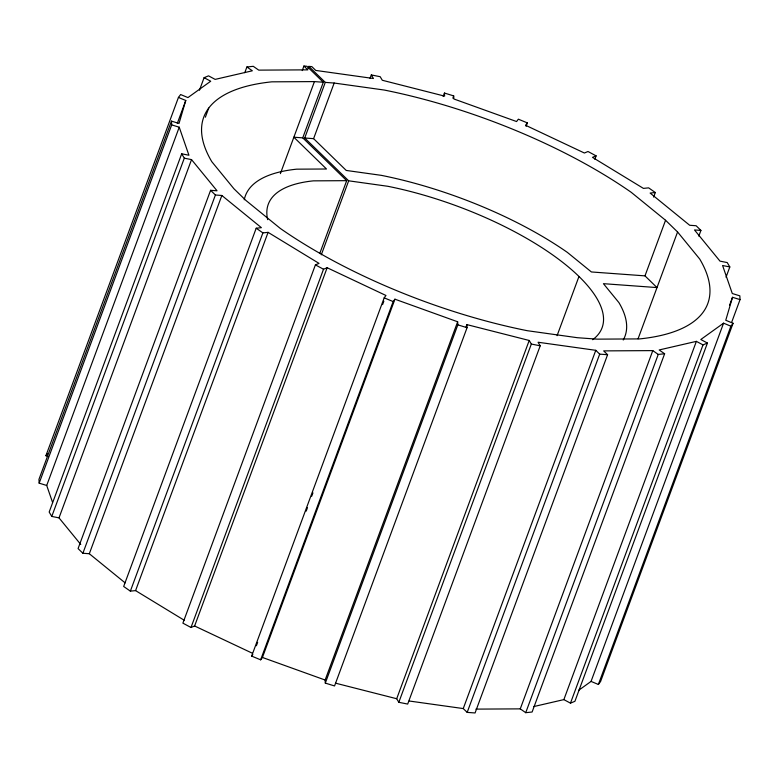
<?xml version="1.0" encoding="UTF-8"?>
<svg xmlns="http://www.w3.org/2000/svg" width="779" height="779" viewBox="0 0 779 779"><rect width="100%" height="100%" fill="white"/><g stroke="black" fill="none" stroke-linecap="round" stroke-linejoin="round"><path stroke-width="1.17" d="M48.016 456.572L45.922 455.705L178.44 97.443L185.772 100.481L179.014 123.442L171.477 121.125L38.95 479.387L39.164 483.155L46.711 485.473L52.524 502.289M731.608 322.438L740.05 299.613L732.513 297.296L725.755 320.266L733.078 323.295L600.56 681.557L598.379 684.459L591.047 681.421L578.719 690.272M39.164 483.155L171.692 124.893L171.477 121.125M177.33 123.296L185.772 100.481M46.711 485.473L179.228 127.211L171.692 124.893M199.453 90.237L204.088 77.686L208.529 75.845L215.14 79.39L252.347 70.792L246.894 66.975L244.781 72.681M179.228 127.211L188.927 155.245L181.692 153.794L49.174 512.056L51.774 516.428L59.009 517.869L80.763 544.463M51.774 516.428L184.302 158.176L181.692 153.794M205.354 117.201L208.723 108.086M59.009 517.869L191.537 159.617L184.302 158.176M191.537 159.617L217.039 190.797L210.593 190.319L78.075 548.582L82.886 553.265L89.322 553.733L125.117 582.867M82.886 553.265L215.403 195.003L210.593 190.319M89.322 553.733L221.849 195.48L215.403 195.003M302.242 70.597L303.927 66.04L306.887 66.254L323.314 82.243L302.739 137.854L346.694 180.67L319.741 253.526M308.017 68.679L308.864 66.39L311.824 66.614L315.748 70.431L373.433 78.504L371.31 74.93L370.044 78.358M221.849 195.48L261.403 227.682L256.203 228.218L123.676 586.47L130.366 591.144L135.575 590.609L184.428 620.376M280.382 173.639L314.434 81.6L323.314 82.243M130.366 591.144L262.893 232.892L268.093 232.356L319.03 263.39L315.407 264.889L182.89 623.142L191.001 627.494L194.614 625.985L327.141 267.733L385.965 295.484L384.183 297.851L251.656 656.103L260.644 659.823L262.426 657.457L394.943 299.194L457.653 321.776L457.828 324.853L325.31 683.105L334.551 685.948L467.069 327.686L466.894 324.619L529.214 340.472L531.336 344.045L540.207 345.818L407.69 704.07L398.819 702.298L396.696 698.734L335.545 683.173M135.575 590.609L268.093 232.356M592.673 339.712A177.953 63.771 20.3 0 0 558.679 259.29A177.953 63.771 20.3 0 0 387.796 186.288L348.671 180.816L304.716 138L325.281 82.389L308.864 66.39M623.239 339.995A202.384 72.525 20.3 0 0 618.916 302.612L603.423 283.673L657.009 287.578L644.983 275.863L591.397 271.959L567.355 252.386A202.384 72.525 20.3 0 0 381.291 175.343L346.236 170.445L313.596 138.652L334.172 83.041L384.203 90.033A268.697 96.294 20.3 0 1 631.233 192.325L665.558 220.262L677.574 231.967L699.698 259.008A268.697 96.294 20.3 0 1 639.695 338.904L597.094 339.147L577.356 337.706L527.315 330.705A268.697 96.294 20.3 0 1 280.284 228.422L245.969 200.485L233.943 188.771L211.83 161.73A268.697 96.294 20.3 0 1 271.822 81.834L314.434 81.6M321.299 254.811L348.671 180.816M191.001 627.494L323.519 269.232L327.141 267.733M443.183 96.479L444.449 93.052L453.69 95.895L453.865 98.972L516.574 121.543L518.356 119.177L527.344 122.897L526.078 126.315M452.852 98.173L453.69 95.895M256.388 645.752L257.654 642.324M306.196 511.121L307.462 507.694M311.678 496.281L312.944 492.864M382.586 304.608L383.852 301.181M260.644 659.823L393.161 301.57L394.943 299.194M325.31 683.105L325.135 680.028L457.653 321.776M466.046 326.898L466.894 324.619M594.844 159.276L596.11 155.858L587.999 151.506L584.386 153.015L525.562 125.263L527.344 122.897M396.696 698.734L529.214 340.472M398.819 702.298L531.336 344.045M557.073 335.671L578.972 276.467M475.94 709.114L520.265 708.871L525.728 712.678L532.106 712.025L664.623 353.773L658.245 354.426L652.792 350.608L603.667 350.891L607.591 354.708L475.073 712.96L467.176 712.386L463.252 708.569L595.779 350.316L538.085 342.244L540.207 345.818M653.63 197.097L655.324 192.53L648.634 187.856L643.425 188.391L592.498 157.358L596.11 155.858M467.176 712.386L599.694 354.133L595.779 350.316M644.983 275.863L665.558 220.262M638.059 338.807L677.574 231.967M520.265 708.871L652.792 350.608M698.821 236.125L700.925 230.418L696.114 225.735L689.678 225.267L650.114 193.065L655.324 192.53M525.728 712.678L658.245 354.426M533.625 706.602L563.86 699.61L696.377 341.358L702.999 344.902L707.429 343.052L700.808 339.508L723.574 323.168L730.897 326.206L733.078 323.295M726.028 277.217L729.826 266.944L727.226 262.572L719.991 261.131L694.488 229.951L700.925 230.418M563.86 699.61L570.471 703.155L702.999 344.902M707.429 343.052L574.912 701.314L570.471 703.155M729.553 305.29L732.513 297.296M591.047 681.421L723.574 323.168M598.379 684.459L730.897 326.206M178.44 97.443L180.621 94.541L187.953 97.579L210.71 81.23L204.088 77.686M45.922 455.705L47.373 453.767M251.656 656.103L252.844 654.526M696.377 341.358L659.17 349.956L664.623 353.773M246.894 66.975L253.272 66.322L258.735 70.129L307.851 69.857L303.927 66.04M346.694 180.67L313.372 180.855A177.953 63.771 20.3 0 0 267.674 219.659M325.281 82.389L334.172 83.041M302.739 137.854L293.858 137.211L326.498 169.004L296.653 169.17A202.384 72.525 20.3 0 0 244.255 199.784M304.716 138L313.596 138.652M599.694 354.133L607.591 354.708M409.17 701.003L463.252 708.569M371.31 74.93L380.181 76.702L382.304 80.266L444.624 96.129L444.449 93.052M729.826 266.944L722.591 265.503L732.289 293.527L739.836 295.845L740.05 299.613M457.828 324.853L467.069 327.686M262.426 657.457L325.135 680.028M384.183 297.851L393.161 301.57M194.614 625.985L252.347 653.221M315.407 264.889L323.519 269.232M256.203 228.218L262.893 232.892"/></g></svg>
